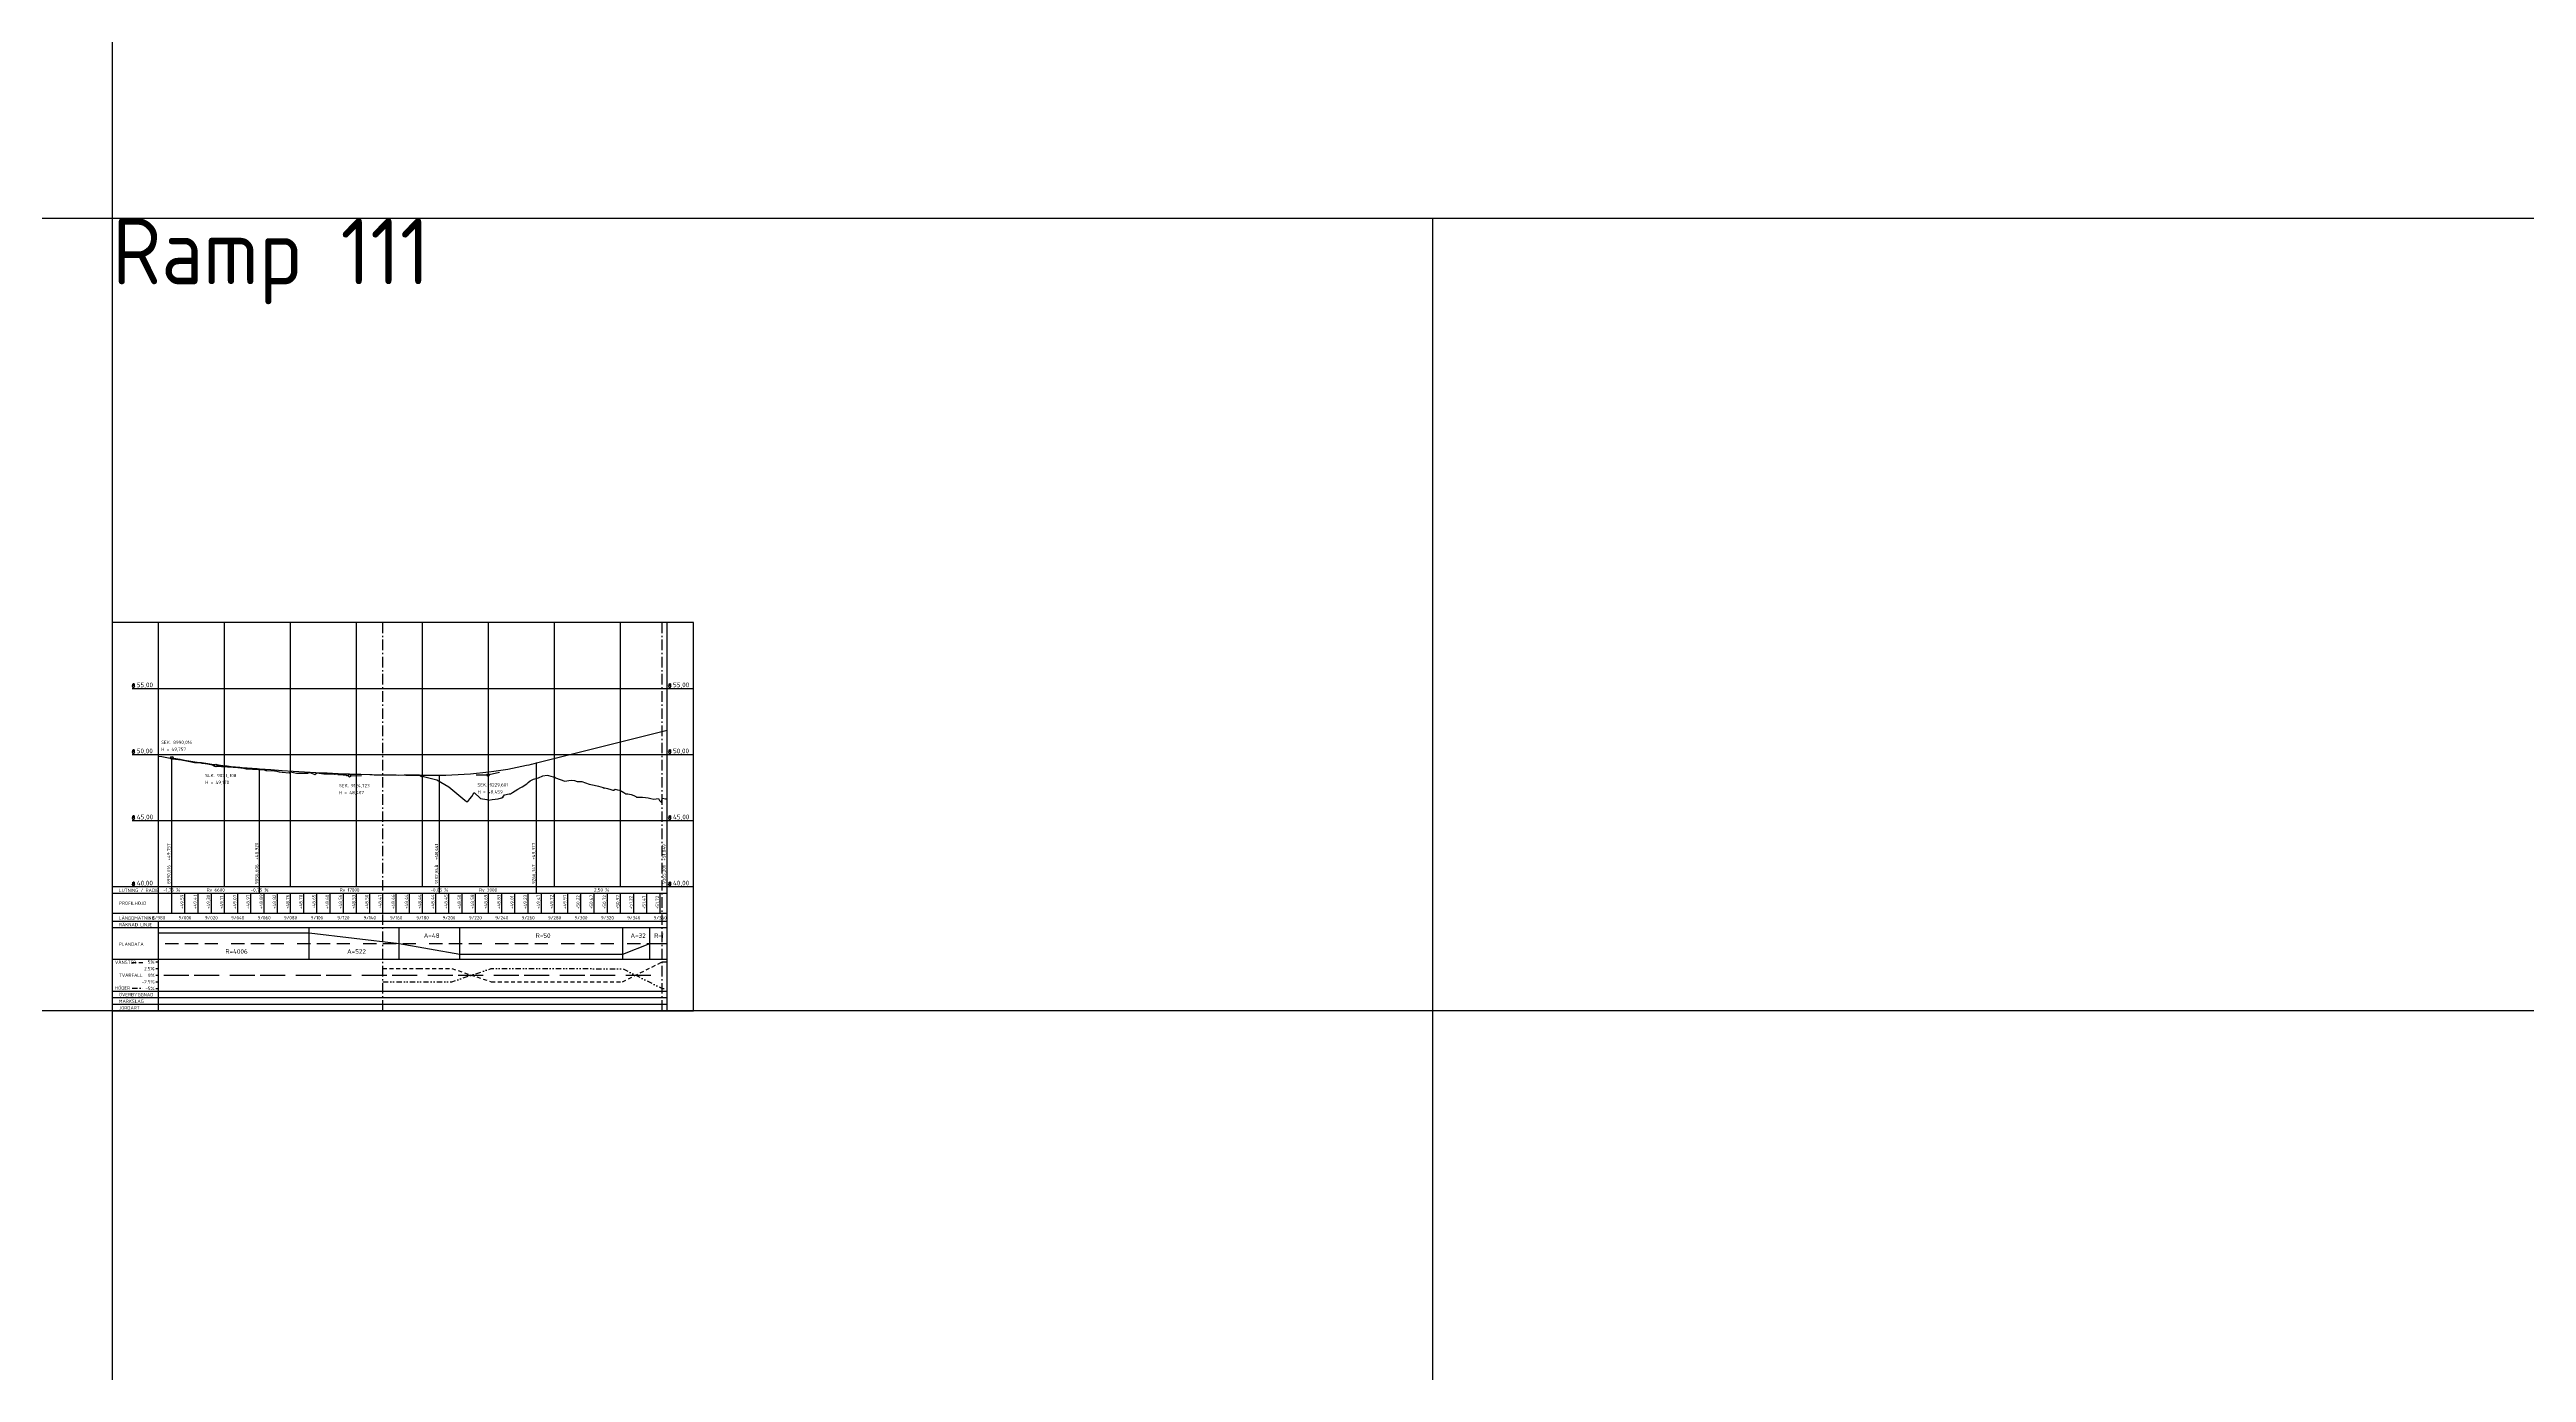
# Model space of a CAD drawing. Header units: metres. Extents: x 166122 to 177816, y 6220705 to 6231023.
# Drawn here: x 173250 to 175126, y 6227390 to 6228392 of the extents above; entities that cross this region are included whole.
import ezdxf
from ezdxf.enums import TextEntityAlignment as Align

# ---------------------------------------------------------------- set-up
doc = ezdxf.new("R2010")
doc.units = ezdxf.units.M
for name, pattern in [('AA_CENTER_8', [13, 8, -2, 1, -2]), ('CENTRUMLINJE', [27, 20, -3, 1, -3]), ('DIVIDE', [10, 4, -2, 0, -2, 0, -2]), ('STRECKAD_3', [5, 3, -2])]:
    doc.linetypes.add(name, pattern=pattern)
doc.layers.get('Defpoints').update_dxf_attribs({"color": 5})
for name, color, linetype in [('Konnektion', 6, 'AA_CENTER_8'), ('M-362B', 4, 'Continuous'), ('M-364', 6, 'Continuous'), ('M-365A', 1, 'STRECKAD_3'), ('M-365B', 3, 'DIVIDE'), ('M-368-T', 1, 'Continuous'), ('M-368A', 7, 'Continuous'), ('M-368B', 251, 'Continuous'), ('M-368C', 7, 'CENTRUMLINJE')]:
    doc.layers.add(name, color=color, linetype=linetype)
doc.styles.add('ISO-Anno-50', font='iso.shx', dxfattribs={"height": 5})
doc.styles.add('ISO35', font='ISO3098', dxfattribs={"height": 3.5})
doc.styles.add('P_ISO_25', font='iso.shx', dxfattribs={"height": 4})
doc.styles.add('P_ISO_35', font='ISO', dxfattribs={"height": 3.5})

msp = doc.modelspace()

# ---------------------------------------------------------------- linework, layer by layer
at = {"layer": 'Defpoints'}
for p, q in [((173297.1, 6230512.9), (173297.1, 6220705.1)), ((174297.1, 6228264.2), (174297.1, 6220705.1))]:
    msp.add_line(p, q, dxfattribs=at)
msp.add_lwpolyline([(170892, 6228264.2), (177002, 6228264.2), (177002, 6227664.2), (170892, 6227664.2)], close=True, dxfattribs=at)
at = {"layer": 'Konnektion', "flags": 128}
for points in [[(173502.1, 6227664.2), (173502.1, 6227958.2)], [(173713.5, 6227664.2), (173713.5, 6227958.2)]]:
    msp.add_lwpolyline(points, dxfattribs=at)
at = {"layer": 'M-362B', "flags": 128}
msp.add_lwpolyline([(173332.1, 6227857.1), (173332.1, 6227857.1), (173334.5, 6227856.8), (173342.1, 6227855.1), (173342.8, 6227855), (173349.5, 6227854.1), (173350.4, 6227853.9), (173350.7, 6227853.9), (173352.1, 6227853.7), (173354.5, 6227853.2), (173359.4, 6227852.2), (173364.1, 6227851.9), (173365, 6227851.7), (173365.1, 6227851.7), (173371.6, 6227850.9), (173372, 6227850.8), (173372.1, 6227850.8), (173374.4, 6227849.4), (173375, 6227849.4), (173384.4, 6227848.9), (173384.8, 6227848.9), (173392.1, 6227848.5), (173394.5, 6227848.2), (173395.4, 6227848.1), (173398.6, 6227847.5), (173398.9, 6227847.5), (173412.1, 6227846.6), (173413.4, 6227846.2), (173413.6, 6227846.2), (173414.2, 6227846.2), (173419.9, 6227845.9), (173420.6, 6227845.8), (173423.4, 6227845.2), (173425.8, 6227845), (173431, 6227844.4), (173432.1, 6227845.2), (173436.7, 6227844.1), (173443.3, 6227844.1), (173445.1, 6227844), (173445.4, 6227844), (173445.5, 6227844.6), (173446.8, 6227844.5), (173450.5, 6227843), (173452.1, 6227844.3), (173457.2, 6227843.5), (173463.3, 6227843.5), (173465.5, 6227843.4), (173465.8, 6227843.3), (173472.1, 6227843.7), (173472.1, 6227843.7), (173473.2, 6227843.6), (173474.7, 6227842.3), (173477.2, 6227843.4), (173477.5, 6227843.4), (173484.6, 6227843.3), (173485.4, 6227843.3), (173492.1, 6227843), (173492.6, 6227843), (173493.8, 6227843), (173495.4, 6227842.9), (173496.8, 6227842.9), (173506.6, 6227842.9), (173507.3, 6227842.8), (173507.9, 6227842.9), (173512.1, 6227842.9), (173513.7, 6227842.5), (173518.1, 6227842.9), (173518.8, 6227842.9), (173529.4, 6227842.8), (173531.3, 6227841.7), (173532.1, 6227842.3), (173532.7, 6227841.7), (173542.9, 6227839), (173552.1, 6227833.9), (173564.2, 6227823.8), (173565.5, 6227822.7), (173566.5, 6227822.6), (173567.8, 6227824.8), (173569.4, 6227826.4), (173570.5, 6227828.3), (173571.1, 6227829.2), (173571.5, 6227829.2), (173572.1, 6227828.6), (173574.7, 6227826.2), (173575.9, 6227824.9), (173580.8, 6227824.1), (173582, 6227823.8), (173584.7, 6227824.1), (173589.3, 6227824.7), (173592, 6227825.5), (173592.1, 6227825.5), (173592.9, 6227825.9), (173592.9, 6227825.8), (173593, 6227826), (173594.1, 6227827.8), (173597.6, 6227828.4), (173598.8, 6227828.5), (173600.3, 6227829.4), (173604.3, 6227832), (173606.6, 6227833.2), (173607.6, 6227833.9), (173611, 6227836.1), (173612.1, 6227837), (173613.7, 6227838.3), (173616.2, 6227839.7), (173619.8, 6227840.7), (173623.1, 6227842.1), (173626.5, 6227842.7), (173627.5, 6227842.3), (173631.1, 6227841.4), (173631.3, 6227841.3), (173631.6, 6227841.1), (173632.1, 6227841), (173632.4, 6227841), (173632.9, 6227840.6), (173639.8, 6227838.1), (173642.8, 6227838.6), (173644.6, 6227838.8), (173647.1, 6227838.5), (173649.3, 6227837.7), (173652.1, 6227837.8), (173652.5, 6227837.9), (173652.6, 6227837.9), (173652.6, 6227837.9), (173652.7, 6227837.8), (173658.2, 6227835.9), (173658.3, 6227835.9), (173662, 6227835.1), (173665.4, 6227834.3), (173669, 6227833.2), (173669.7, 6227832.8), (173670.2, 6227833.1), (173672.1, 6227832.5), (173672.3, 6227832.5), (173674.6, 6227831.8), (173676.2, 6227831.2), (173676.9, 6227831.2), (173678.1, 6227831.9), (173679.8, 6227831.5), (173681.5, 6227831.3), (173684.6, 6227829.6), (173686, 6227828.6), (173687.5, 6227828.6), (173690, 6227828), (173692.1, 6227827.1), (173693.6, 6227826.4), (173694.1, 6227826), (173694.3, 6227826), (173694.5, 6227825.9), (173698.4, 6227826), (173698.6, 6227826), (173700.9, 6227825.8), (173702.9, 6227825.5), (173705, 6227825), (173707.3, 6227824.4), (173709.1, 6227824.6), (173710.8, 6227825), (173711.6, 6227823.4), (173712.1, 6227822.9), (173713.1, 6227821.8), (173713.5, 6227824.7), (173713.8, 6227825.2), (173716.2, 6227824.8), (173716.8, 6227824.8), (173717.3, 6227825)], dxfattribs=at)
at = {"layer": 'M-364', "flags": 128}
msp.add_lwpolyline([(173342.1, 6227855.7), (173342.1, 6227855.7, 0.019206), (173393.7, 6227848.6, 0.005621), (173408.7, 6227847.4), (173408.7, 6227847.4, 0.020011), (173544.9, 6227842.6), (173544.9, 6227842.6, 0.031113), (173582.4, 6227845.1, 0.023037), (173610.9, 6227850.1, 0.005922), (173618.4, 6227851.9), (173717.3, 6227876.6)], format="xyb", dxfattribs=at)
at = {"layer": 'M-365A'}
msp.add_lwpolyline([(173502.1, 6227696.2), (173529.4, 6227696.2), (173554.3, 6227696.2), (173584.1, 6227686.2), (173683.5, 6227686.2), (173713.5, 6227701.2), (173717.3, 6227701.2)], dxfattribs=at)
at = {"layer": 'M-365B', "flags": 128}
msp.add_lwpolyline([(173502.1, 6227686.2), (173527.1, 6227686.2), (173529.4, 6227686.2), (173532.1, 6227686.2), (173554.3, 6227686.2), (173584.1, 6227696.2), (173683.7, 6227696.1), (173713.5, 6227681.2), (173717.3, 6227681.2)], dxfattribs=at)
at = {"layer": 'M-368-T'}
for p, q in [((173314.1, 6227911.2), (173312.1, 6227911.2)), ((173313.1, 6227908.2), (173312.1, 6227910.2)), ((173314.1, 6227910.2), (173312.1, 6227910.2)), ((173313.1, 6227912.2), (173313.1, 6227910.2)), ((173313.1, 6227908.2), (173314.1, 6227910.2)), ((173720.3, 6227911.2), (173718.3, 6227911.2)), ((173719.3, 6227908.2), (173718.3, 6227910.2)), ((173720.3, 6227910.2), (173718.3, 6227910.2)), ((173719.3, 6227912.2), (173719.3, 6227910.2)), ((173719.3, 6227908.2), (173720.3, 6227910.2)), ((173314.1, 6227861.2), (173312.1, 6227861.2)), ((173313.1, 6227858.2), (173312.1, 6227860.2)), ((173314.1, 6227860.2), (173312.1, 6227860.2)), ((173313.1, 6227862.2), (173313.1, 6227860.2)), ((173313.1, 6227858.2), (173314.1, 6227860.2)), ((173720.3, 6227861.2), (173718.3, 6227861.2)), ((173719.3, 6227858.2), (173718.3, 6227860.2)), ((173720.3, 6227860.2), (173718.3, 6227860.2)), ((173719.3, 6227862.2), (173719.3, 6227860.2)), ((173719.3, 6227858.2), (173720.3, 6227860.2)), ((173314.1, 6227811.2), (173312.1, 6227811.2)), ((173313.1, 6227808.2), (173312.1, 6227810.2)), ((173314.1, 6227810.2), (173312.1, 6227810.2)), ((173313.1, 6227812.2), (173313.1, 6227810.2)), ((173313.1, 6227808.2), (173314.1, 6227810.2)), ((173720.3, 6227811.2), (173718.3, 6227811.2)), ((173719.3, 6227808.2), (173718.3, 6227810.2)), ((173720.3, 6227810.2), (173718.3, 6227810.2)), ((173719.3, 6227812.2), (173719.3, 6227810.2)), ((173719.3, 6227808.2), (173720.3, 6227810.2)), ((173314.1, 6227761.2), (173312.1, 6227761.2)), ((173313.1, 6227758.2), (173312.1, 6227760.2)), ((173314.1, 6227760.2), (173312.1, 6227760.2)), ((173313.1, 6227762.2), (173313.1, 6227760.2)), ((173313.1, 6227758.2), (173314.1, 6227760.2)), ((173720.3, 6227761.2), (173718.3, 6227761.2)), ((173719.3, 6227758.2), (173718.3, 6227760.2)), ((173720.3, 6227760.2), (173718.3, 6227760.2)), ((173719.3, 6227762.2), (173719.3, 6227760.2)), ((173719.3, 6227758.2), (173720.3, 6227760.2))]:
    msp.add_line(p, q, dxfattribs=at)
at = {"layer": 'M-368-T', "linetype": 'Continuous'}
for p, q in [((173342.1, 6227753.2), (173342.1, 6227758.2)), ((173408.7, 6227753.2), (173408.7, 6227758.2)), ((173408.7, 6227753.2), (173408.7, 6227758.2)), ((173544.9, 6227753.2), (173544.9, 6227758.2)), ((173544.9, 6227753.2), (173544.9, 6227758.2)), ((173618.4, 6227753.2), (173618.4, 6227758.2)), ((173717.3, 6227753.2), (173717.3, 6227758.2))]:
    msp.add_line(p, q, dxfattribs=at)
at = {"layer": 'M-368A'}
msp.add_lwpolyline([(173297.1, 6227664.2), (173737.3, 6227664.2), (173737.3, 6227958.2), (173297.1, 6227958.2), (173297.1, 6227664.2)], dxfattribs=at)
at = {"layer": 'M-368B'}
for p, q in [((173332.1, 6227758.2), (173332.1, 6227958.2)), ((173382.1, 6227758.2), (173382.1, 6227958.2)), ((173432.1, 6227758.2), (173432.1, 6227958.2)), ((173482.1, 6227758.2), (173482.1, 6227958.2)), ((173532.1, 6227758.2), (173532.1, 6227958.2)), ((173582.1, 6227758.2), (173582.1, 6227958.2)), ((173632.1, 6227758.2), (173632.1, 6227958.2)), ((173682.1, 6227758.2), (173682.1, 6227958.2)), ((173717.3, 6227664.2), (173717.3, 6227958.2)), ((173312.1, 6227908.2), (173737.3, 6227908.2)), ((173717.3, 6227758.2), (173717.3, 6227876.6)), ((173312.1, 6227858.2), (173737.3, 6227858.2)), ((173342.1, 6227758.2), (173342.1, 6227855.7)), ((173342.1, 6227758.2), (173342.1, 6227855.7)), ((173374.4, 6227850), (173366.5, 6227851.4)), ((173618.4, 6227758.2), (173618.4, 6227851.9)), ((173376.4, 6227849.8), (173384.4, 6227849.2)), ((173408.7, 6227758.2), (173408.7, 6227847.4)), ((173408.7, 6227758.2), (173408.7, 6227847.4)), ((173475.8, 6227842.3), (173467.8, 6227842.9)), ((173477.8, 6227842.2), (173485.8, 6227842.3)), ((173544.9, 6227758.2), (173544.9, 6227842.6)), ((173544.9, 6227758.2), (173544.9, 6227842.6)), ((173580.7, 6227842.7), (173572.7, 6227842.7)), ((173582.6, 6227843), (173590.4, 6227844.9)), ((173312.1, 6227808.2), (173737.3, 6227808.2)), ((173297.1, 6227758.2), (173737.3, 6227758.2)), ((173332.1, 6227738.2), (173332.1, 6227758.2)), ((173297.1, 6227753.2), (173717.3, 6227753.2)), ((173297.1, 6227738.2), (173717.3, 6227738.2)), ((173342.1, 6227738.2), (173342.1, 6227753.2)), ((173352.1, 6227738.2), (173352.1, 6227753.2)), ((173362.1, 6227738.2), (173362.1, 6227753.2)), ((173372.1, 6227738.2), (173372.1, 6227753.2)), ((173382.1, 6227738.2), (173382.1, 6227753.2)), ((173392.1, 6227738.2), (173392.1, 6227753.2)), ((173402.1, 6227738.2), (173402.1, 6227753.2)), ((173412.1, 6227738.2), (173412.1, 6227753.2)), ((173422.1, 6227738.2), (173422.1, 6227753.2)), ((173432.1, 6227738.2), (173432.1, 6227753.2)), ((173442.1, 6227738.2), (173442.1, 6227753.2)), ((173452.1, 6227738.2), (173452.1, 6227753.2)), ((173462.1, 6227738.2), (173462.1, 6227753.2)), ((173472.1, 6227738.2), (173472.1, 6227753.2)), ((173482.1, 6227738.2), (173482.1, 6227753.2)), ((173492.1, 6227738.2), (173492.1, 6227753.2)), ((173502.1, 6227738.2), (173502.1, 6227753.2)), ((173512.1, 6227738.2), (173512.1, 6227753.2)), ((173522.1, 6227738.2), (173522.1, 6227753.2)), ((173532.1, 6227738.2), (173532.1, 6227753.2)), ((173542.1, 6227738.2), (173542.1, 6227753.2)), ((173552.1, 6227738.2), (173552.1, 6227753.2)), ((173562.1, 6227738.2), (173562.1, 6227753.2)), ((173572.1, 6227738.2), (173572.1, 6227753.2)), ((173582.1, 6227738.2), (173582.1, 6227753.2)), ((173592.1, 6227738.2), (173592.1, 6227753.2)), ((173602.1, 6227738.2), (173602.1, 6227753.2)), ((173612.1, 6227738.2), (173612.1, 6227753.2)), ((173622.1, 6227738.2), (173622.1, 6227753.2)), ((173632.1, 6227738.2), (173632.1, 6227753.2)), ((173642.1, 6227738.2), (173642.1, 6227753.2)), ((173652.1, 6227738.2), (173652.1, 6227753.2)), ((173662.1, 6227738.2), (173662.1, 6227753.2)), ((173672.1, 6227738.2), (173672.1, 6227753.2)), ((173682.1, 6227738.2), (173682.1, 6227753.2)), ((173692.1, 6227738.2), (173692.1, 6227753.2)), ((173702.1, 6227738.2), (173702.1, 6227753.2)), ((173712.1, 6227738.2), (173712.1, 6227753.2)), ((173297.1, 6227732.2), (173717.3, 6227732.2)), ((173297.1, 6227727.2), (173717.3, 6227727.2)), ((173332.1, 6227664.2), (173332.1, 6227732.2)), ((173446.3, 6227703.2), (173446.3, 6227727.2)), ((173514.3, 6227703.2), (173514.3, 6227727.2)), ((173560.4, 6227703.2), (173560.4, 6227727.2)), ((173683.7, 6227703.2), (173683.7, 6227727.2)), ((173704.2, 6227703.2), (173704.2, 6227727.2)), ((173297.1, 6227703.2), (173717.3, 6227703.2)), ((173330.1, 6227701.2), (173332.1, 6227701.2)), ((173330.1, 6227696.2), (173332.1, 6227696.2)), ((173330.1, 6227691.2), (173332.1, 6227691.2)), ((173330.1, 6227686.2), (173332.1, 6227686.2)), ((173297.1, 6227679.2), (173717.3, 6227679.2)), ((173297.1, 6227674.2), (173717.3, 6227674.2)), ((173297.1, 6227669.2), (173717.3, 6227669.2)), ((173330.1, 6227681.2), (173332.1, 6227681.2))]:
    msp.add_line(p, q, dxfattribs=at)
at = {"layer": 'M-368B', "linetype": 'STRECKAD_3'}
msp.add_line((173312.1, 6227700.9), (173322.1, 6227700.9), dxfattribs=at)
at = {"layer": 'M-368B', "linetype": 'DIVIDE'}
msp.add_line((173312.1, 6227681.3), (173322.1, 6227681.3), dxfattribs=at)
at = {"layer": 'M-368B'}
msp.add_lwpolyline([(173332.1, 6227723.2), (173446.3, 6227723.2), (173514.3, 6227715.2), (173514.3, 6227715.2), (173560.4, 6227707.2), (173560.4, 6227707.2), (173683.7, 6227707.2), (173704.2, 6227715.2), (173704.2, 6227715.2), (173717.3, 6227715.2)], dxfattribs=at)
for centre in [(173342.1, 6227855.7), (173375.4, 6227849.9), (173476.8, 6227842.2), (173581.7, 6227842.7)]:
    msp.add_circle(centre, 1, dxfattribs=at)
at = {"layer": 'M-368C'}
for p, q in [((173337.1, 6227715.2), (173347.1, 6227715.2)), ((173352.1, 6227715.2), (173362.1, 6227715.2)), ((173367.1, 6227715.2), (173377.1, 6227715.2)), ((173387.1, 6227715.2), (173397.1, 6227715.2)), ((173402.1, 6227715.2), (173412.1, 6227715.2)), ((173417.1, 6227715.2), (173427.1, 6227715.2)), ((173437.1, 6227715.2), (173447.1, 6227715.2)), ((173452.1, 6227715.2), (173462.1, 6227715.2)), ((173467.1, 6227715.2), (173477.1, 6227715.2)), ((173487.1, 6227715.2), (173497.1, 6227715.2)), ((173502.1, 6227715.2), (173512.1, 6227715.2)), ((173517.1, 6227715.2), (173527.1, 6227715.2)), ((173537.1, 6227715.2), (173547.1, 6227715.2)), ((173552.1, 6227715.2), (173562.1, 6227715.2)), ((173567.1, 6227715.2), (173577.1, 6227715.2)), ((173587.1, 6227715.2), (173597.1, 6227715.2)), ((173602.1, 6227715.2), (173612.1, 6227715.2)), ((173617.1, 6227715.2), (173627.1, 6227715.2)), ((173637.1, 6227715.2), (173647.1, 6227715.2)), ((173652.1, 6227715.2), (173662.1, 6227715.2)), ((173667.1, 6227715.2), (173677.1, 6227715.2)), ((173687.1, 6227715.2), (173697.1, 6227715.2)), ((173702.1, 6227715.2), (173712.1, 6227715.2)), ((173336.1, 6227691.2), (173355.1, 6227691.2)), ((173359.1, 6227691.2), (173378.1, 6227691.2)), ((173386.1, 6227691.2), (173405.1, 6227691.2)), ((173409.1, 6227691.2), (173428.1, 6227691.2)), ((173436.1, 6227691.2), (173455.1, 6227691.2)), ((173459.1, 6227691.2), (173478.1, 6227691.2)), ((173486.1, 6227691.2), (173505.1, 6227691.2)), ((173509.1, 6227691.2), (173528.1, 6227691.2)), ((173536.1, 6227691.2), (173555.1, 6227691.2)), ((173559.1, 6227691.2), (173578.1, 6227691.2)), ((173586.1, 6227691.2), (173605.1, 6227691.2)), ((173609.1, 6227691.2), (173628.1, 6227691.2)), ((173636.1, 6227691.2), (173655.1, 6227691.2)), ((173659.1, 6227691.2), (173678.1, 6227691.2)), ((173686.1, 6227691.2), (173705.1, 6227691.2))]:
    msp.add_line(p, q, dxfattribs=at)

# ---------------------------------------------------------------- texts
at = {"layer": 'Defpoints', "color": 7, "style": 'ISO-Anno-50'}
msp.add_text('Ramp 111', height=50, dxfattribs=at).set_placement((173297.1, 6228264.2), align=Align.TOP_LEFT)
at = {"layer": 'M-368-T'}
for s, height, style, p in [('55,00', 3.5, 'P_ISO_35', (173315.6, 6227909.2)), ('55,00', 3.5, 'P_ISO_35', (173721.8, 6227909.2)), ('50,00', 3.5, 'P_ISO_35', (173315.6, 6227859.2)), ('SEK. 8990,016', 2.5, 'P_ISO_25', (173334.1, 6227866.2)), ('H = 49,757', 2.5, 'P_ISO_25', (173334.1, 6227861)), ('50,00', 3.5, 'P_ISO_35', (173721.8, 6227859.2)), ('SEK. 9023,308', 2.5, 'P_ISO_25', (173367.4, 6227841.1)), ('H = 49,170', 2.5, 'P_ISO_25', (173367.4, 6227835.9)), ('SEK. 9124,723', 2.5, 'P_ISO_25', (173468.8, 6227833.5)), ('SEK. 9229,601', 2.5, 'P_ISO_25', (173573.7, 6227834)), ('45,00', 3.5, 'P_ISO_35', (173315.6, 6227809.2)), ('H = 48,407', 2.5, 'P_ISO_25', (173468.8, 6227828.2)), ('H = 48,459', 2.5, 'P_ISO_25', (173573.7, 6227828.7)), ('45,00', 3.5, 'P_ISO_35', (173721.8, 6227809.2)), ('40,00', 3.5, 'P_ISO_35', (173315.6, 6227759.2)), ('40,00', 3.5, 'P_ISO_35', (173721.8, 6227759.2))]:
    msp.add_text(s, height=height, dxfattribs=dict(at, style=style)).set_placement(p)
at = {"layer": 'M-368-T', "style": 'P_ISO_25'}
for s, p in [('8990,016  +49,757', (173341.1, 6227760.2)), ('8990,016  +49,757', (173341.1, 6227760.2)), ('9056,606  +48,920', (173407.7, 6227760.2)), ('9056,606  +48,920', (173407.7, 6227760.2)), ('9192,844  +48,441', (173543.9, 6227760.2)), ('9192,843  +48,441', (173543.9, 6227760.2)), ('9266,347  +49,377', (173617.4, 6227760.2)), ('9365,201  +51,849', (173716.3, 6227760.2)), ('+49,59', (173351.1, 6227741.2)), ('+49,43', (173361.1, 6227741.2)), ('+49,30', (173371.1, 6227741.2)), ('+49,17', (173381.1, 6227741.2)), ('+49,07', (173391.1, 6227741.2)), ('+48,97', (173401.1, 6227741.2)), ('+48,89', (173411.1, 6227741.2)), ('+48,82', (173421.1, 6227741.2)), ('+48,76', (173431.1, 6227741.2)), ('+48,70', (173441.1, 6227741.2)), ('+48,65', (173451.1, 6227741.2)), ('+48,60', (173461.1, 6227741.2)), ('+48,56', (173471.1, 6227741.2)), ('+48,53', (173481.1, 6227741.2)), ('+48,50', (173491.1, 6227741.2)), ('+48,47', (173501.1, 6227741.2)), ('+48,46', (173511.1, 6227741.2)), ('+48,44', (173521.1, 6227741.2)), ('+48,44', (173531.1, 6227741.2)), ('+48,44', (173541.1, 6227741.2)), ('+48,45', (173551.1, 6227741.2)), ('+48,50', (173561.1, 6227741.2)), ('+48,58', (173571.1, 6227741.2)), ('+48,69', (173581.1, 6227741.2)), ('+48,83', (173591.1, 6227741.2)), ('+49,01', (173601.1, 6227741.2)), ('+49,23', (173611.1, 6227741.2)), ('+49,47', (173621.1, 6227741.2)), ('+49,72', (173631.1, 6227741.2)), ('+49,97', (173641.1, 6227741.2)), ('+50,22', (173651.1, 6227741.2)), ('+50,47', (173661.1, 6227741.2)), ('+50,72', (173671.1, 6227741.2)), ('+50,97', (173681.1, 6227741.2)), ('+51,22', (173691.1, 6227741.2)), ('+51,47', (173701.1, 6227741.2)), ('+51,72', (173711.1, 6227741.2))]:
    msp.add_text(s, height=2.5, rotation=90, dxfattribs=at).set_placement(p)
at = {"layer": 'M-368-T', "linetype": 'Continuous', "style": 'P_ISO_25'}
for s, p in [('LUTNING / RADIE', (173302.1, 6227754.2)), ('PROFILHÖJD', (173302.1, 6227744.4)), ('LÄNGDMÄTNING', (173302.1, 6227733.2)), ('RÄKNAD LINJE', (173302.1, 6227728.2)), ('VÄNSTER', (173299.1, 6227699.7)), ('PLANDATA', (173302.1, 6227713.4)), ('HÖGER', (173299.1, 6227680.2)), ('TVÄRFALL', (173302.1, 6227689.9)), ('JORDART', (173302.1, 6227665.2)), ('ÖVERBYGGNAD', (173302.1, 6227675.2)), ('MARKSLAG', (173302.1, 6227670.2))]:
    msp.add_text(s, height=2.5, dxfattribs=at).set_placement(p)
for s, p in [('-1,76 %', (173342.1, 6227755.7)), ('Rv 6600', (173375.4, 6227755.7)), ('-0,75 %', (173408.7, 6227755.7)), ('Rv 17000', (173476.8, 6227755.7)), ('-0,05 %', (173544.9, 6227755.7)), ('Rv 3000', (173581.7, 6227755.7)), ('2,50 %', (173667.8, 6227755.7))]:
    msp.add_text(s, height=2.5, dxfattribs=at).set_placement(p, align=Align.MIDDLE_CENTER)
at = {"layer": 'M-368-T', "style": 'P_ISO_25'}
for s, p in [('8/980', (173332.1, 6227733.4)), ('9/000', (173352.1, 6227733.4)), ('9/020', (173372.1, 6227733.4)), ('9/040', (173392.1, 6227733.4)), ('9/060', (173412.1, 6227733.4)), ('9/080', (173432.1, 6227733.4)), ('9/100', (173452.1, 6227733.4)), ('9/120', (173472.1, 6227733.4)), ('9/140', (173492.1, 6227733.4)), ('9/160', (173512.1, 6227733.4)), ('9/180', (173532.1, 6227733.4)), ('9/200', (173552.1, 6227733.4)), ('9/220', (173572.1, 6227733.4)), ('9/240', (173592.1, 6227733.4)), ('9/260', (173612.1, 6227733.4)), ('9/280', (173632.1, 6227733.4)), ('9/300', (173652.1, 6227733.4)), ('9/320', (173672.1, 6227733.4)), ('9/340', (173692.1, 6227733.4)), ('9/360', (173712.1, 6227733.4))]:
    msp.add_text(s, height=2.5, dxfattribs=at).set_placement(p, align=Align.CENTER)
at = {"layer": 'M-368-T', "color": 7, "style": 'ISO35'}
for s, p in [('A=48', (173533, 6227719.4)), ('R=50', (173617.7, 6227719.4)), ('A=32', (173689.6, 6227719.4)), ('R=ì', (173707.5, 6227719.4)), ('R=4006', (173382.7, 6227707.4)), ('A=522', (173474.9, 6227707.4))]:
    msp.add_text(s, height=3.5, dxfattribs=at).set_placement(p)
at = {"layer": 'M-368-T', "linetype": 'Continuous', "style": 'P_ISO_25'}
for s, p in [('5%', (173329.1, 6227699.9)), ('-2.5%', (173329.1, 6227684.9)), ('2.5%', (173329.1, 6227694.9)), ('-5%', (173329.1, 6227679.9)), ('0%', (173329.1, 6227689.9))]:
    msp.add_text(s, height=2.5, dxfattribs=at).set_placement(p, align=Align.RIGHT)

doc.saveas('drawing.dxf')
